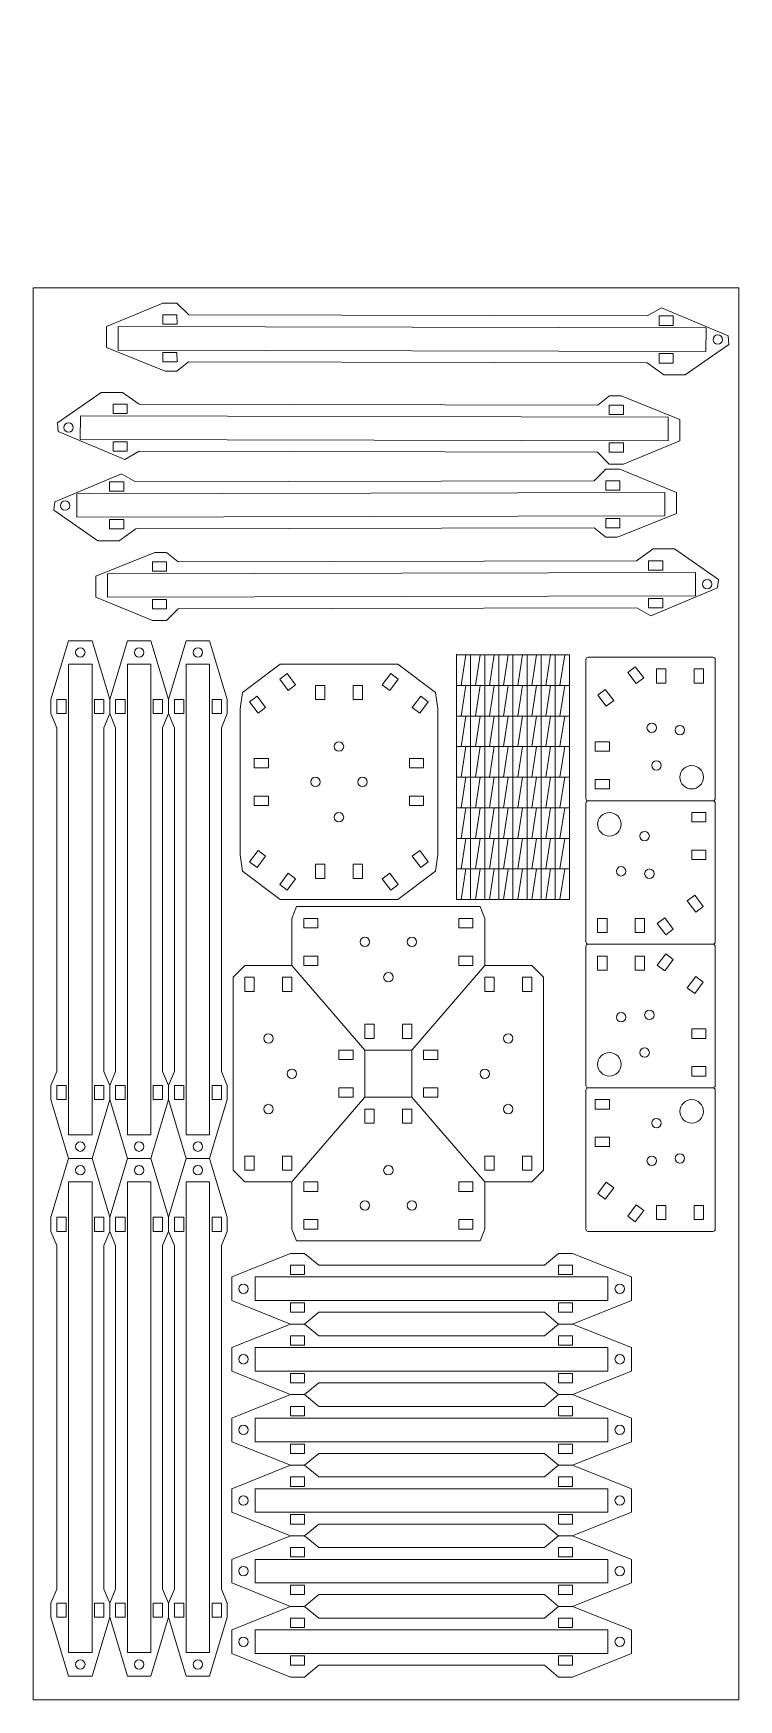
# Model space of a CAD drawing. Header units: millimetres. Extents: x 0 to 300, y 0 to 708.
import ezdxf

# ---------------------------------------------------------------- set-up
doc = ezdxf.new("R2010")
doc.units = ezdxf.units.MM
doc.layers.get('0').update_dxf_attribs({"linetype": 'CONTINUOUS', "lineweight": 0})
for name, color, linetype, lineweight in [('corners', 3, 'CONTINUOUS', 0), ('strips', 2, 'CONTINUOUS', 0), ('wedges', 1, 'CONTINUOUS', 0)]:
    doc.layers.add(name, color=color, linetype=linetype, lineweight=lineweight)

# ---------------------------------------------------------------- blocks, each defined once
blk = doc.blocks.new('vert 200')
for p, q in [((-5, 200), (-5, 0)), ((-5, 200), (5, 200)), ((5, 0), (5, 200)), ((-5, 0), (5, 0))]:
    blk.add_line(p, q)
at = {"layer": 'strips'}
for p, q in [((-12.5, 185), (-5, 210)), ((-5, 210), (5, 210)), ((12.5, 185), (5, 210)), ((-12.5, 185), (-12.5, 179)), ((-10, 185), (-6, 185)), ((-10, 185), (-10, 179)), ((-6, 179), (-6, 185)), ((6, 185), (10, 185)), ((6, 185), (6, 179)), ((10, 185), (10, 179)), ((12.5, 185), (12.5, 179)), ((-10, 173), (-12.5, 179)), ((-10, 179), (-6, 179)), ((6, 179), (10, 179)), ((12.5, 179), (10, 173)), ((-10, 173), (-10, 164)), ((10, 164), (10, 173)), ((-10, 36), (-10, 164)), ((10, 164), (10, 36)), ((-10, 27), (-10, 36)), ((10, 36), (10, 27)), ((-12.5, 21), (-10, 27)), ((10, 27), (12.5, 21)), ((-12.5, 15), (-12.5, 21)), ((-5, -10), (-12.5, 15)), ((-10, 21), (-6, 21)), ((-10, 15), (-10, 21)), ((-10, 15), (-6, 15)), ((-6, 21), (-6, 15)), ((12.5, 15), (5, -10)), ((6, 21), (10, 21)), ((6, 15), (6, 21)), ((6, 15), (10, 15)), ((10, 15), (10, 21)), ((12.5, 15), (12.5, 21)), ((-5, -10), (5, -10))]:
    blk.add_line(p, q, dxfattribs=at)
for centre in [(0, 205), (0, -5)]:
    blk.add_circle(centre, 2, dxfattribs=at)
blk = doc.blocks.new('horiz 150')
for p, q in [((0, 5), (150, 5)), ((0, -5), (0, 5)), ((150, 5), (150, -5)), ((150, -5), (0, -5))]:
    blk.add_line(p, q)
at = {"layer": 'strips'}
for p, q in [((15, 15), (-10, 5)), ((15, 15), (21, 15)), ((21, 15), (27, 10)), ((129, 15), (123, 10)), ((135, 15), (129, 15)), ((135, 15), (160, 5)), ((15, 6), (15, 10)), ((15, 10), (21, 10)), ((21, 6), (21, 10)), ((27, 10), (123, 10)), ((129, 6), (129, 10)), ((135, 10), (129, 10)), ((135, 6), (135, 10)), ((-10, -5), (-10, 5)), ((15, 6), (21, 6)), ((135, 6), (129, 6)), ((160, -5), (160, 5)), ((-10, -5), (15, -15)), ((15, -10), (15, -6)), ((21, -6), (15, -6)), ((21, -10), (21, -6)), ((129, -10), (129, -6)), ((129, -6), (135, -6)), ((160, -5), (135, -15)), ((135, -10), (135, -6)), ((15, -10), (21, -10)), ((27, -10), (21, -15)), ((123, -10), (27, -10)), ((123, -10), (129, -15)), ((135, -10), (129, -10)), ((15, -15), (21, -15)), ((135, -15), (129, -15))]:
    blk.add_line(p, q, dxfattribs=at)
for centre in [(-5, 0), (155, 0)]:
    blk.add_circle(centre, 2, dxfattribs=at)
blk = doc.blocks.new('lr joint')
at = {"layer": 'corners'}
for p, q in [((30, -14), (-1, -50)), ((30, -14), (50, -14)), ((50, -14), (55, -19)), ((30, -19), (34, -19)), ((30, -25), (30, -19)), ((34, -19), (34, -25)), ((46, -19), (50, -19)), ((46, -25), (46, -19)), ((50, -25), (50, -19)), ((55, -19), (55, -101)), ((30, -25), (34, -25)), ((46, -25), (50, -25)), ((-1, -50), (-1, -70)), ((4, -54), (4, -50)), ((10, -50), (4, -50)), ((10, -54), (4, -54)), ((10, -54), (10, -50)), ((-1, -70), (30, -106)), ((4, -70), (4, -66)), ((4, -66), (10, -66)), ((10, -70), (4, -70)), ((10, -70), (10, -66)), ((34, -95), (30, -95)), ((30, -95), (30, -101)), ((34, -95), (34, -101)), ((50, -95), (46, -95)), ((46, -101), (46, -95)), ((50, -95), (50, -101)), ((34, -101), (30, -101)), ((50, -106), (30, -106)), ((50, -101), (46, -101)), ((55, -101), (50, -106))]:
    blk.add_line(p, q, dxfattribs=at)
for centre in [(40, -45), (30, -60), (40, -75)]:
    blk.add_circle(centre, 2, dxfattribs=at)
blk = doc.blocks.new('joint tb')
at = {"layer": 'corners'}
for p, q in [((-29, 15), (-31, 10)), ((-29, 15), (49, 15)), ((51, 10), (49, 15)), ((-31, 10), (-31, -10)), ((-26, 6), (-26, 10)), ((-20, 10), (-26, 10)), ((-20, 6), (-20, 10)), ((40, 6), (40, 10)), ((40, 10), (46, 10)), ((46, 6), (46, 10)), ((51, -10), (51, 10)), ((-20, 6), (-26, 6)), ((40, 6), (46, 6)), ((-26, -10), (-26, -6)), ((-26, -6), (-20, -6)), ((-20, -10), (-20, -6)), ((40, -10), (40, -6)), ((46, -6), (40, -6)), ((46, -10), (46, -6)), ((-31, -10), (0, -46)), ((-20, -10), (-26, -10)), ((20, -46), (51, -10)), ((40, -10), (46, -10)), ((0, -35), (4, -35)), ((0, -35), (0, -41)), ((4, -41), (4, -35)), ((16, -35), (20, -35)), ((16, -35), (16, -41)), ((20, -35), (20, -41)), ((0, -41), (4, -41)), ((16, -41), (20, -41)), ((0, -46), (20, -46))]:
    blk.add_line(p, q, dxfattribs=at)
for centre in [(0, 0), (20, 0), (10, -15)]:
    blk.add_circle(centre, 2, dxfattribs=at)
blk = doc.blocks.new('center')
at = {"layer": 'corners'}
for p, q in [((24.96, -9.97), (8.99, -22.01)), ((24.78, -16.37), (27.97, -13.96)), ((24.96, -9.97), (75.04, -9.97)), ((31.58, -18.76), (27.97, -13.96)), ((68.42, -18.76), (72.03, -13.96)), ((75.22, -16.37), (72.03, -13.96)), ((91.01, -22.01), (75.04, -9.97)), ((24.78, -16.37), (28.39, -21.16)), ((28.39, -21.16), (31.58, -18.76)), ((44, -19), (40, -19)), ((40, -25), (40, -19)), ((44, -25), (44, -19)), ((60, -19), (56, -19)), ((56, -19), (56, -25)), ((60, -25), (60, -19)), ((71.61, -21.16), (68.42, -18.76)), ((75.22, -16.37), (71.61, -21.16)), ((8.99, -22.01), (8.01, -29.01)), ((12, -26), (15.19, -23.59)), ((12, -26), (15.61, -30.79)), ((18.81, -28.38), (15.19, -23.59)), ((44, -25), (40, -25)), ((60, -25), (56, -25)), ((81.19, -28.38), (84.81, -23.59)), ((88, -26), (84.39, -30.79)), ((88, -26), (84.81, -23.59)), ((91.99, -29.01), (91.01, -22.01)), ((8.01, -29.01), (8.01, -90.99)), ((15.61, -30.79), (18.81, -28.38)), ((84.39, -30.79), (81.19, -28.38)), ((91.99, -90.99), (91.99, -29.01)), ((14, -54), (14, -50)), ((20, -50), (14, -50)), ((20, -54), (14, -54)), ((20, -54), (20, -50)), ((80, -54), (80, -50)), ((80, -50), (86, -50)), ((80, -54), (86, -54)), ((86, -54), (86, -50)), ((14, -70), (14, -66)), ((14, -66), (20, -66)), ((20, -70), (14, -70)), ((20, -70), (20, -66)), ((80, -70), (80, -66)), ((86, -66), (80, -66)), ((80, -70), (86, -70)), ((86, -70), (86, -66)), ((8.01, -90.99), (8.99, -97.99)), ((12, -94), (15.61, -89.21)), ((18.81, -91.62), (15.19, -96.41)), ((15.61, -89.21), (18.81, -91.62)), ((84.39, -89.21), (81.19, -91.62)), ((81.19, -91.62), (84.81, -96.41)), ((88, -94), (84.39, -89.21)), ((91.01, -97.99), (91.99, -90.99)), ((8.99, -97.99), (24.96, -110.03)), ((12, -94), (15.19, -96.41)), ((24.78, -103.63), (28.39, -98.84)), ((28.39, -98.84), (31.58, -101.24)), ((40, -95), (44, -95)), ((40, -95), (40, -101)), ((44, -101), (44, -95)), ((56, -95), (60, -95)), ((56, -95), (56, -101)), ((60, -95), (60, -101)), ((71.61, -98.84), (68.42, -101.24)), ((75.22, -103.63), (71.61, -98.84)), ((75.04, -110.03), (91.01, -97.99)), ((88, -94), (84.81, -96.41)), ((24.78, -103.63), (27.97, -106.04)), ((31.58, -101.24), (27.97, -106.04)), ((40, -101), (44, -101)), ((56, -101), (60, -101)), ((68.42, -101.24), (72.03, -106.04)), ((75.22, -103.63), (72.03, -106.04)), ((24.96, -110.03), (75.04, -110.03))]:
    blk.add_line(p, q, dxfattribs=at)
for centre in [(50, -45), (40, -60), (60, -60), (50, -75)]:
    blk.add_circle(centre, 2, dxfattribs=at)
blk = doc.blocks.new('diag a')
for p, q in [((146, 203), (-4, 3)), ((146, 203), (154, 197)), ((4, -3), (154, 197)), ((-4, 3), (4, -3))]:
    blk.add_line(p, q)
at = {"layer": 'strips'}
for p, q in [((132.69, 201.87), (154.24, 209)), ((156.97, 206.57), (149.39, 176.72)), ((154.24, 209), (156.97, 206.57)), ((127.27, 194.69), (132.69, 201.87)), ((127, 186), (127.27, 194.69)), ((133.67, 194.87), (130.06, 190.08)), ((133.25, 187.67), (136.87, 192.47)), ((133.67, 194.87), (136.87, 192.47)), ((127, 186), (10, 30)), ((130.06, 190.08), (133.25, 187.67)), ((146.45, 185.24), (142.84, 180.45)), ((146.45, 185.24), (149.64, 182.84)), ((142.84, 180.45), (146.03, 178.04)), ((146.03, 178.04), (149.64, 182.84)), ((26, 18), (143, 174)), ((143, 174), (149.39, 176.72)), ((0.82, 24.45), (3.83, 28.44)), ((10, 30), (3.83, 28.44)), ((0.82, 24.45), (-6.2, -1.6)), ((3.42, 21.24), (7.03, 26.04)), ((6.61, 18.84), (3.42, 21.24)), ((10.22, 23.63), (6.61, 18.84)), ((10.22, 23.63), (7.03, 26.04)), ((16.19, 11.62), (19.81, 16.41)), ((23, 14), (19.81, 16.41)), ((26.99, 10.99), (26, 18)), ((19.39, 9.21), (16.19, 11.62)), ((23, 14), (19.39, 9.21)), ((26.99, 10.99), (23.38, 6.2)), ((1, -7), (23.38, 6.2)), ((-6.2, -1.6), (1, -7))]:
    blk.add_line(p, q, dxfattribs=at)
blk.add_circle((153, 204), 2, dxfattribs=at)
blk = doc.blocks.new('corner')
at = {"layer": 'corners'}
for p, q in [((0, 69), (0, 10)), ((25, 70), (1, 70)), ((4, 61), (4, 65)), ((10, 65), (4, 65)), ((10, 61), (10, 65)), ((25, 70), (45, 70)), ((54, 70), (45, 70)), ((55, 69), (55, 10)), ((10, 61), (4, 61)), ((4, 45), (4, 49)), ((4, 49), (10, 49)), ((10, 45), (4, 45)), ((10, 45), (10, 49)), ((8.67, 29.87), (5.06, 25.08)), ((8.67, 29.87), (11.87, 27.47)), ((5.06, 25.08), (8.25, 22.67)), ((8.25, 22.67), (11.87, 27.47)), ((21.45, 20.24), (17.84, 15.45)), ((17.84, 15.45), (21.03, 13.04)), ((21.03, 13.04), (24.64, 17.84)), ((21.45, 20.24), (24.64, 17.84)), ((30, 20), (34, 20)), ((30, 20), (30, 14)), ((34, 14), (34, 20)), ((46, 20), (50, 20)), ((46, 20), (46, 14)), ((50, 20), (50, 14)), ((1, 9), (54, 9)), ((30, 14), (34, 14)), ((46, 14), (50, 14))]:
    blk.add_line(p, q, dxfattribs=at)
for centre, radius in [((45, 60), 5), ((30, 55), 2), ((28, 39), 2), ((40, 40), 2)]:
    blk.add_circle(centre, radius, dxfattribs=at)
for centre, start, end in [((1, 69), 90, 180), ((54, 69), 0, 90), ((1, 10), 180, 270), ((54, 10), 270, 0)]:
    blk.add_arc(centre, 1, start, end, dxfattribs=at)

msp = doc.modelspace()

# ---------------------------------------------------------------- linework, layer by layer
at = {"layer": 'wedges'}
for p, q in [((300, 600), (0, 600)), ((0, 600), (0, 0)), ((300, 0), (300, 600)), ((180, 444), (228, 444)), ((180, 444), (180, 340)), ((184, 444), (182, 431)), ((186, 431), (186, 444)), ((190, 444), (188, 431)), ((192, 431), (192, 444)), ((196, 444), (194, 431)), ((198, 431), (198, 444)), ((202, 444), (200, 431)), ((204, 431), (204, 444)), ((208, 444), (206, 431)), ((210, 431), (210, 444)), ((214, 444), (212, 431)), ((216, 431), (216, 444)), ((220, 444), (218, 431)), ((222, 431), (222, 444)), ((226, 444), (224, 431)), ((228, 340), (228, 444)), ((180, 431), (184, 431)), ((184, 431), (182, 418)), ((186, 431), (184, 431)), ((186, 418), (186, 431)), ((186, 431), (190, 431)), ((190, 431), (188, 418)), ((192, 431), (190, 431)), ((192, 418), (192, 431)), ((192, 431), (196, 431)), ((196, 431), (194, 418)), ((198, 431), (196, 431)), ((198, 418), (198, 431)), ((198, 431), (202, 431)), ((202, 431), (200, 418)), ((204, 431), (202, 431)), ((204, 431), (208, 431)), ((204, 418), (204, 431)), ((208, 431), (206, 418)), ((210, 431), (208, 431)), ((210, 418), (210, 431)), ((210, 431), (214, 431)), ((214, 431), (212, 418)), ((216, 431), (214, 431)), ((216, 418), (216, 431)), ((216, 431), (220, 431)), ((220, 431), (218, 418)), ((222, 431), (220, 431)), ((222, 418), (222, 431)), ((222, 431), (226, 431)), ((226, 431), (224, 418)), ((228, 431), (226, 431)), ((180, 418), (184, 418)), ((184, 418), (182, 405)), ((186, 418), (184, 418)), ((186, 405), (186, 418)), ((186, 418), (190, 418)), ((190, 418), (188, 405)), ((192, 418), (190, 418)), ((192, 405), (192, 418)), ((192, 418), (196, 418)), ((196, 418), (194, 405)), ((198, 418), (196, 418)), ((198, 405), (198, 418)), ((198, 418), (202, 418)), ((202, 418), (200, 405)), ((204, 418), (202, 418)), ((204, 418), (208, 418)), ((204, 405), (204, 418)), ((208, 418), (206, 405)), ((210, 418), (208, 418)), ((210, 405), (210, 418)), ((210, 418), (214, 418)), ((214, 418), (212, 405)), ((216, 418), (214, 418)), ((216, 405), (216, 418)), ((216, 418), (220, 418)), ((220, 418), (218, 405)), ((222, 418), (220, 418)), ((222, 405), (222, 418)), ((222, 418), (226, 418)), ((226, 418), (224, 405)), ((228, 418), (226, 418)), ((180, 405), (184, 405)), ((184, 405), (182, 392)), ((186, 405), (184, 405)), ((186, 392), (186, 405)), ((186, 405), (190, 405)), ((190, 405), (188, 392)), ((192, 405), (190, 405)), ((192, 392), (192, 405)), ((192, 405), (196, 405)), ((196, 405), (194, 392)), ((198, 405), (196, 405)), ((198, 392), (198, 405)), ((198, 405), (202, 405)), ((202, 405), (200, 392)), ((204, 405), (202, 405)), ((204, 405), (208, 405)), ((204, 392), (204, 405)), ((208, 405), (206, 392)), ((210, 405), (208, 405)), ((210, 392), (210, 405)), ((210, 405), (214, 405)), ((214, 405), (212, 392)), ((216, 405), (214, 405)), ((216, 392), (216, 405)), ((216, 405), (220, 405)), ((220, 405), (218, 392)), ((222, 405), (220, 405)), ((222, 392), (222, 405)), ((222, 405), (226, 405)), ((226, 405), (224, 392)), ((228, 405), (226, 405)), ((180, 392), (184, 392)), ((184, 392), (182, 379)), ((186, 392), (184, 392)), ((186, 379), (186, 392)), ((186, 392), (190, 392)), ((190, 392), (188, 379)), ((192, 392), (190, 392)), ((192, 379), (192, 392)), ((192, 392), (196, 392)), ((196, 392), (194, 379)), ((198, 392), (196, 392)), ((198, 379), (198, 392)), ((198, 392), (202, 392)), ((202, 392), (200, 379)), ((204, 392), (202, 392)), ((204, 392), (208, 392)), ((204, 379), (204, 392)), ((208, 392), (206, 379)), ((210, 392), (208, 392)), ((210, 379), (210, 392)), ((210, 392), (214, 392)), ((214, 392), (212, 379)), ((216, 392), (214, 392)), ((216, 379), (216, 392)), ((216, 392), (220, 392)), ((220, 392), (218, 379)), ((222, 392), (220, 392)), ((222, 379), (222, 392)), ((222, 392), (226, 392)), ((226, 392), (224, 379)), ((228, 392), (226, 392)), ((180, 379), (184, 379)), ((184, 379), (182, 366)), ((186, 379), (184, 379)), ((186, 366), (186, 379)), ((186, 379), (190, 379)), ((190, 379), (188, 366)), ((192, 379), (190, 379)), ((192, 366), (192, 379)), ((192, 379), (196, 379)), ((196, 379), (194, 366)), ((198, 379), (196, 379)), ((198, 366), (198, 379)), ((198, 379), (202, 379)), ((202, 379), (200, 366)), ((204, 379), (202, 379)), ((204, 379), (208, 379)), ((204, 366), (204, 379)), ((208, 379), (206, 366)), ((210, 379), (208, 379)), ((210, 366), (210, 379)), ((210, 379), (214, 379)), ((214, 379), (212, 366)), ((216, 379), (214, 379)), ((216, 366), (216, 379)), ((216, 379), (220, 379)), ((220, 379), (218, 366)), ((222, 379), (220, 379)), ((222, 366), (222, 379)), ((222, 379), (226, 379)), ((226, 379), (224, 366)), ((228, 379), (226, 379)), ((180, 366), (184, 366)), ((184, 366), (182, 353)), ((186, 366), (184, 366)), ((186, 353), (186, 366)), ((186, 366), (190, 366)), ((190, 366), (188, 353)), ((192, 366), (190, 366)), ((192, 353), (192, 366)), ((192, 366), (196, 366)), ((196, 366), (194, 353)), ((198, 366), (196, 366)), ((198, 353), (198, 366)), ((198, 366), (202, 366)), ((202, 366), (200, 353)), ((204, 366), (202, 366)), ((204, 366), (208, 366)), ((204, 353), (204, 366)), ((208, 366), (206, 353)), ((210, 366), (208, 366)), ((210, 353), (210, 366)), ((210, 366), (214, 366)), ((214, 366), (212, 353)), ((216, 366), (214, 366)), ((216, 353), (216, 366)), ((216, 366), (220, 366)), ((220, 366), (218, 353)), ((222, 366), (220, 366)), ((222, 353), (222, 366)), ((222, 366), (226, 366)), ((226, 366), (224, 353)), ((228, 366), (226, 366)), ((180, 353), (184, 353)), ((184, 353), (182, 340)), ((186, 353), (184, 353)), ((186, 340), (186, 353)), ((186, 353), (190, 353)), ((190, 353), (188, 340)), ((192, 353), (190, 353)), ((192, 340), (192, 353)), ((192, 353), (196, 353)), ((196, 353), (194, 340)), ((198, 353), (196, 353)), ((198, 340), (198, 353)), ((198, 353), (202, 353)), ((202, 353), (200, 340)), ((204, 353), (202, 353)), ((204, 353), (208, 353)), ((204, 340), (204, 353)), ((208, 353), (206, 340)), ((210, 353), (208, 353)), ((210, 340), (210, 353)), ((210, 353), (214, 353)), ((214, 353), (212, 340)), ((216, 353), (214, 353)), ((216, 340), (216, 353)), ((216, 353), (220, 353)), ((220, 353), (218, 340)), ((222, 353), (220, 353)), ((222, 340), (222, 353)), ((222, 353), (226, 353)), ((226, 353), (224, 340)), ((228, 353), (226, 353)), ((228, 340), (180, 340)), ((0, 0), (300, 0))]:
    msp.add_line(p, q, dxfattribs=at)
msp.add_point((180, 444), dxfattribs=at)

# ---------------------------------------------------------------- block references
at = {"layer": 'corners'}
for name, p in [('center', (80, 450)), ('joint tb', (141, 322)), ('lr joint', (162, 326)), ('corner', (235, 190))]:
    msp.add_blockref(name, p, dxfattribs=at)
at = {"layer": 'corners', "yscale": -1}
for name, p in [('corner', (235, 452)), ('joint tb', (141, 210))]:
    msp.add_blockref(name, p, dxfattribs=at)
at = {"layer": 'corners', "yscale": -1, "rotation": 179.99999999999997}
for name, p in [('corner', (290, 312)), ('lr joint', (140, 326))]:
    msp.add_blockref(name, p, dxfattribs=at)
at = {"layer": 'corners', "rotation": 180.00000000000003}
msp.add_blockref('corner', (290, 330), dxfattribs=at)
at = {"layer": 'strips', "yscale": -1}
for name, p, rotation in [('diag a', (36.09, 578.53), 53), ('diag a', (270, 540), 233), ('vert 200', (20, 240), 180), ('vert 200', (70, 240), 180), ('vert 200', (20, 20), 180), ('horiz 150', (244.38, 144.63), 180), ('horiz 150', (244.38, 114.63), 180), ('horiz 150', (244.38, 84.63), 180)]:
    msp.add_blockref(name, p, dxfattribs=dict(at, rotation=rotation))
at = {"layer": 'strips'}
for p, rotation in [((268.53, 508.02), 126.99999999999999), ((31.61, 473.48), 307)]:
    msp.add_blockref('diag a', p, dxfattribs=dict(at, rotation=rotation))
for name, p in [('vert 200', (45, 240)), ('vert 200', (45, 20)), ('vert 200', (70, 20)), ('horiz 150', (94.38, 174.63)), ('horiz 150', (94.38, 54.63)), ('horiz 150', (94.38, 24.63))]:
    msp.add_blockref(name, p, dxfattribs=at)

doc.saveas('drawing.dxf')
